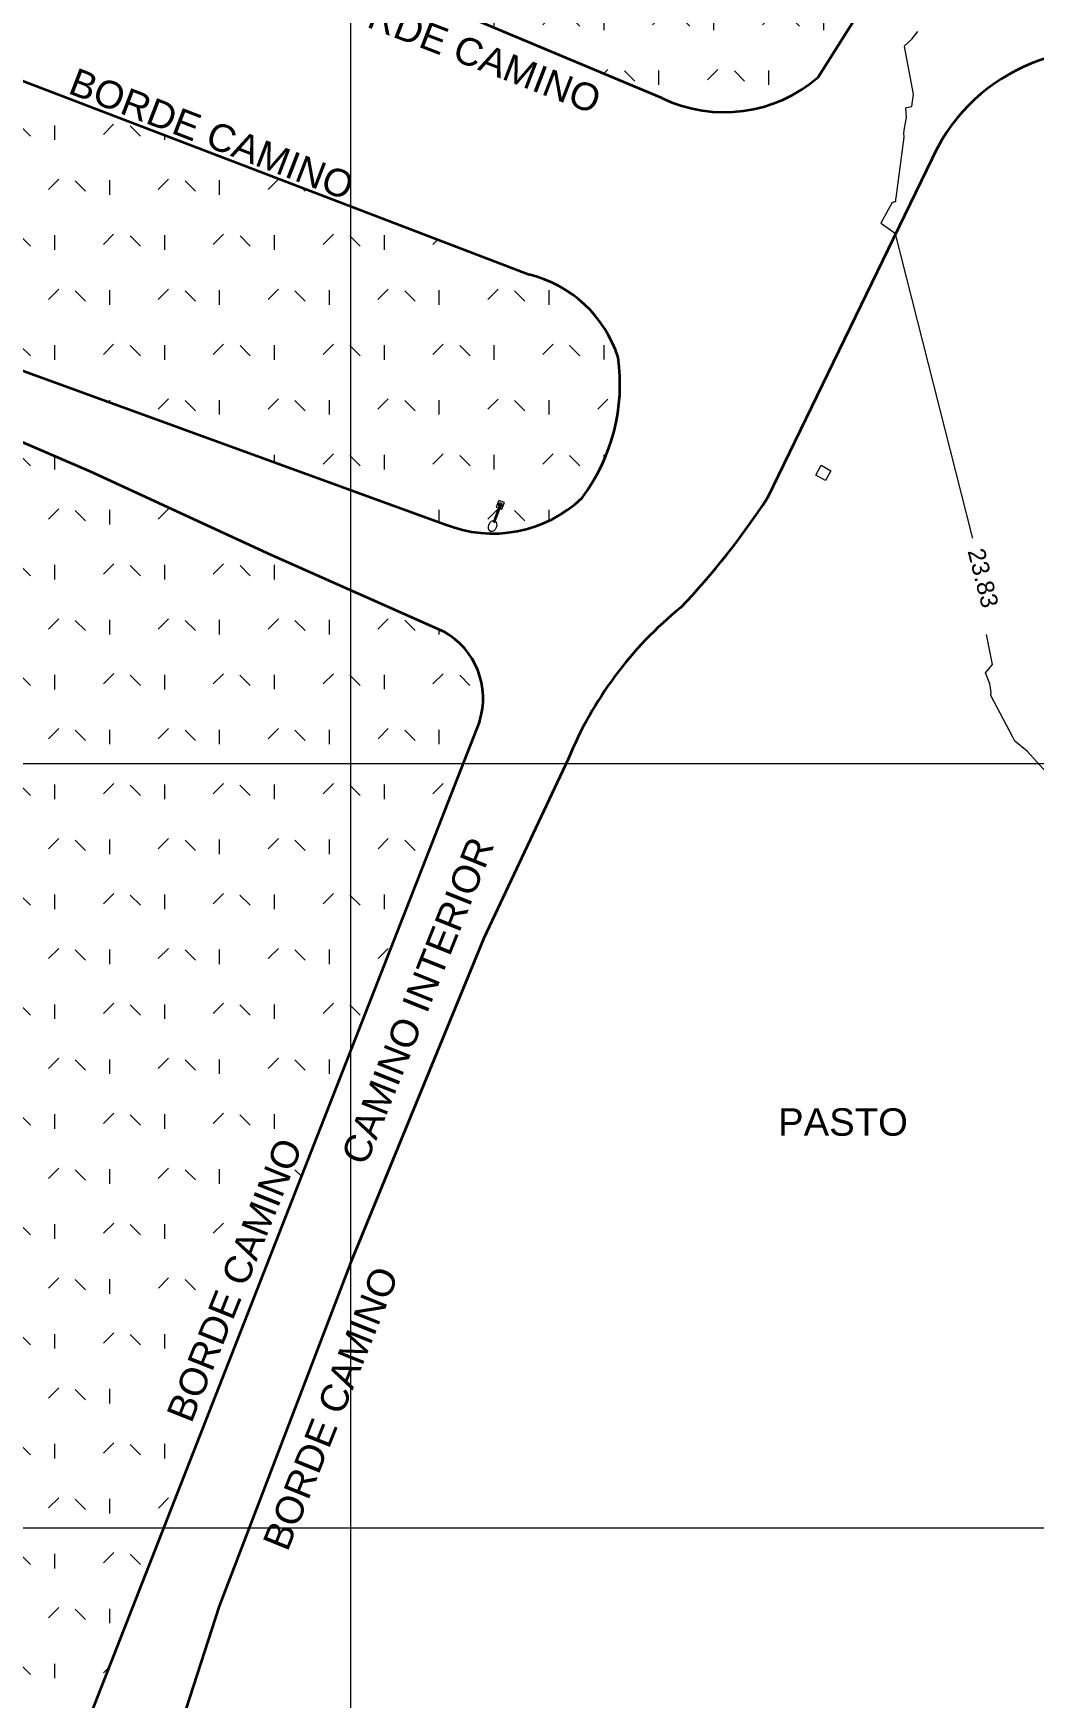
# Model space of a CAD drawing. Header units: metres. Extents: x -207 to 292, y -187 to 169.
# Drawn here: x 29 to 94.4, y -92.2 to 16.7 of the extents above; entities that cross this region are included whole.
import ezdxf

# ---------------------------------------------------------------- set-up
doc = ezdxf.new("R2010")
doc.units = ezdxf.units.M
for name, color, linetype, lineweight in [('ACHURADO', 7, 'Continuous', 9), ('BORDE CAMINO', 7, 'Continuous', 35), ('C-TOPO', 7, 'Continuous', 9), ('C-TOPO-LABL', 7, 'Continuous', 9), ('C-TOPO-MAJR', 7, 'Continuous', 35), ('camara inspeccion', 7, 'Continuous', 9), ('E-LITE-EQPM', 7, 'Continuous', 9), ('grilla', 7, 'Continuous', 9), ('luminarias', 7, 'Continuous', 9)]:
    doc.layers.add(name, color=color, linetype=linetype, lineweight=lineweight)
doc.layers.add('PR10-ARQ-PL-001-Emplazamiento-C-1_dwg', color=7, linetype='Continuous', lineweight=9, true_color=0x767676)
doc.layers.add('TEXTO', color=5, linetype='Continuous', lineweight=9, true_color=0x0000ff)
doc.styles.add('Arial', font='arial.ttf', dxfattribs={"height": 1.792988})
doc.styles.add('Arial_2', font='arial.ttf', dxfattribs={"height": 1.125})
pattern_1 = [(90, (-655750.258, -5498481.082), (-3.592, 3.592), [0.9525, -6.232]), (45, (-655750.258, -5498481.082), (-3.5921024484, 3.5921024484), [0.9525, -4.127]), (135, (-655750.258, -5498481.082), (-3.5921024484, -3.5921024484), [0.9525, -4.127])]

# ---------------------------------------------------------------- blocks, each defined once
blk = doc.blocks.new('PR10-ARQ-PL-001-Emplazamiento-C-1_dwg-674643-PLANTA EMPLAZAMIENTO ACTUALIZADO')
at = {"layer": 'ACHURADO'}
h = blk.add_hatch(dxfattribs=at)
h.set_pattern_fill('FP_1', color=256, style=0, pattern_type=2)
h.set_pattern_definition(pattern_1)
h.paths.add_polyline_path([(59.04, -16.04), (59.36, -16.03), (59.69, -16.02), (60.01, -15.99), (60.65, -15.89), (60.96, -15.82), (61.28, -15.74), (61.59, -15.65), (61.89, -15.55), (62.19, -15.44), (62.49, -15.31), (62.79, -15.18), (63.07, -15.03), (63.35, -14.87), (63.63, -14.7), (63.93, -14.5), (64.16, -14.33), (64.41, -14.13), (64.66, -13.92), (64.9, -13.7), (65.12, -13.39), (65.34, -13.07), (65.75, -12.4), (65.93, -12.06), (66.11, -11.72), (66.28, -11.37), (66.43, -11.01), (66.57, -10.65), (66.7, -10.28), (66.82, -9.91), (66.93, -9.54), (67.11, -8.78), (67.19, -8.4), (67.25, -8.02), (67.3, -7.63), (67.33, -7.25), (67.36, -6.86), (67.37, -6.47), (67.37, -6.08), (67.36, -5.69), (67.33, -5.3), (67.3, -4.92), (67.25, -4.53), (67.15, -4.23), (67.03, -3.93), (66.91, -3.64), (66.77, -3.35), (66.62, -3.07), (66.46, -2.79), (66.29, -2.52), (66.11, -2.26), (65.92, -2), (65.72, -1.75), (65.5, -1.51), (65.28, -1.28), (65.06, -1.06), (64.82, -0.85), (64.57, -0.64), (64.32, -0.45), (64.06, -0.27), (63.79, -0.09), (63.51, 0.07), (63.23, 0.22), (62.94, 0.36), (62.65, 0.49), (62.35, 0.6), (62.05, 0.71), (61.75, 0.8), (61.44, 0.88), (5.17, 22.38), (4.87, 21.69), (5.02, 21.63), (4.84, 21.2), (4.48, 21.35), (4.66, 21.79), (5.06, 22.42), (-8.14, 27.46), (-11.43, 19.29), (-11.31, 19.26), (-10.06, 22.41), (17.62, 11.44), (13.77, 2.14), (23.16, -1.58), (22.6, -2.98), (22.41, -2.9), (22.9, -1.69), (13.51, 2.03), (17.36, 11.33), (-9.94, 22.15), (-11.2, 18.99), (-12.66, 19.57), (-15.42, 12.65), (12.68, 1.43), (12.75, 1.61), (12.59, 1.67), (12.76, 2.11), (13.13, 1.97), (12.96, 1.53), (12.86, 1.36), (13.05, 1.28), (13.06, 1.29), (18.05, -1.17), (18.54, -1.45), (19.04, -1.72), (19.54, -1.97), (20.05, -2.22), (20.56, -2.46), (21.07, -2.69), (21.59, -2.91), (22.12, -3.13), (22.64, -3.33), (56.5, -15.64), (56.81, -15.73), (57.12, -15.81), (57.44, -15.88), (57.75, -15.94), (58.07, -15.98), (58.4, -16.01), (58.72, -16.03)])
h.paths.add_polyline_path([(59.44, -14.37), (59.32, -14.79), (59.51, -14.4), (59.65, -14.45), (59.81, -14.01), (59.44, -13.87), (59.28, -14.31)])
h.paths.add_polyline_path([(59.17, -15.31), (59.1, -15.28), (59.47, -14.27), (59.45, -14.24), (59.43, -14.18), (59.43, -14.15), (59.45, -14.09), (59.5, -14.05), (59.53, -14.04), (59.6, -14.05), (59.62, -14.06), (59.67, -14.11), (59.68, -14.18), (59.66, -14.24), (59.61, -14.28), (59.55, -14.29), (59.47, -14.5)])
h.paths.add_polyline_path([(4.38, 63.84), (3.54, 60.67), (-14.17, 65.4), (-13.34, 68.49), (-11.31, 67.95)])
h.paths.add_polyline_path([(74.08, 11.52), (74.42, 11.52), (74.76, 11.53), (75.1, 11.56), (75.44, 11.6), (75.77, 11.65), (76.11, 11.71), (76.44, 11.79), (76.77, 11.87), (77.09, 11.97), (77.41, 12.08), (77.73, 12.21), (78.05, 12.34), (78.35, 12.49), (78.66, 12.64), (78.95, 12.81), (79.24, 12.99), (79.8, 13.37), (80.07, 13.58), (80.33, 13.8), (87.87, 25.73), (88.01, 26.12), (88.14, 26.52), (88.25, 26.92), (88.36, 27.32), (88.45, 27.73), (88.53, 28.13), (88.6, 28.55), (88.65, 28.96), (88.69, 29.37), (88.73, 29.79), (88.75, 30.2), (88.75, 30.62), (88.75, 31.03), (88.73, 31.45), (88.7, 31.86), (88.66, 32.28), (88.6, 32.69), (88.54, 33.1), (88.46, 33.51), (88.37, 33.92), (88.26, 34.32), (88.15, 34.72), (88.02, 35.12), (87.89, 35.51), (87.74, 35.9), (87.58, 36.28), (87.41, 36.66), (87.22, 37.03), (87.03, 37.4), (86.82, 37.76), (86.3, 38.56), (86.02, 38.95), (85.73, 39.34), (85.43, 39.71), (85.12, 40.08), (84.8, 40.44), (84.47, 40.79), (84.13, 41.13), (83.79, 41.46), (83.43, 41.78), (83.07, 42.09), (82.7, 42.4), (82.32, 42.69), (81.93, 42.98), (81.54, 43.25), (81.14, 43.51), (80.73, 43.76), (80.31, 44.01), (79.47, 44.45), (79.03, 44.66), (78.6, 44.86), (77.22, 45.43), (76.28, 45.81), (75.34, 46.18), (74.05, 46.66), (72.64, 47.15), (71.52, 47.53), (70.56, 47.84), (69.32, 48.21), (67.65, 48.69), (66.59, 48.98), (65.64, 49.22), (64.71, 49.44), (63.72, 49.67), (62.73, 49.88), (61.74, 50.09), (60.75, 50.28), (59.75, 50.45), (58.64, 50.64), (57.75, 50.77), (56.75, 50.92), (47.14, 52.62), (4.38, 63.84), (4.45, 64.11), (-13.25, 68.83), (-13.34, 68.49), (-37.17, 74.74), (-37.73, 74.87), (-38.29, 74.98), (-38.85, 75.09), (-39.42, 75.18), (-39.98, 75.26), (-40.55, 75.32), (-41.12, 75.38), (-41.69, 75.42), (-42.26, 75.45), (-42.83, 75.47), (-43.4, 75.48), (-43.97, 75.47), (-44.55, 75.45), (-45.12, 75.42), (-45.69, 75.38), (-46.29, 75.32), (-46.82, 75.25), (-47.39, 75.17), (-47.95, 75.08), (-48.51, 74.98), (-49.07, 74.86), (-49.63, 74.74), (-50.19, 74.6), (-50.74, 74.44), (-51.28, 74.28), (-51.83, 74.11), (-52.37, 73.92), (-53.28, 73.57), (-53.44, 73.51), (-53.96, 73.29), (-54.49, 73.06), (-55, 72.81), (-55.52, 72.56), (-56.74, 71.91), (-57.1, 71.7), (-57.44, 71.47), (-57.78, 71.24), (-58.11, 71), (-58.43, 70.75), (-58.75, 70.48), (-59.05, 70.21), (-59.35, 69.93), (-59.64, 69.64), (-59.92, 69.34), (-60.45, 68.71), (-60.7, 68.39), (-60.95, 68.06), (-61.18, 67.72), (-61.4, 67.37), (-61.6, 67.02), (-61.8, 66.66), (-61.87, 66.42), (-61.93, 66.18), (-61.97, 65.93), (-62, 65.69), (-62.02, 65.44), (-62.03, 65.19), (-62.02, 64.94), (-62, 64.7), (-61.98, 64.45), (-61.93, 64.2), (-61.88, 63.96), (-61.81, 63.72), (-61.74, 63.49), (-61.65, 63.25), (-61.55, 63.03), (-61.43, 62.8), (-61.31, 62.59), (-61.18, 62.38), (-61.04, 62.18), (-60.88, 61.98), (-60.72, 61.79), (-60.55, 61.61), (-60.37, 61.44), (-50.26, 51.92), (-50, 51.7), (-49.73, 51.5), (-49.46, 51.3), (-49.18, 51.11), (-48.89, 50.93), (-48.6, 50.76), (-48.3, 50.6), (-48, 50.45), (-47.69, 50.31), (-47.37, 50.18), (-47.06, 50.06), (-46.73, 49.95), (-46.41, 49.85), (-36.45, 46.75), (-35.98, 46.59), (-35.73, 46.53), (-35.49, 46.48), (-35.24, 46.44), (-34.99, 46.41), (-34.74, 46.39), (-34.49, 46.39), (-34.24, 46.4), (-33.99, 46.41), (-33.74, 46.44), (-33.5, 46.49), (-33.25, 46.54), (-32.77, 46.68), (-32.53, 46.77), (-32.3, 46.87), (-32.08, 46.98), (-31.86, 47.09), (-31.64, 47.22), (-31.45, 47.4), (-31.25, 47.57), (-31.04, 47.73), (-30.82, 47.88), (-30.6, 48.02), (-30.37, 48.14), (-30.14, 48.26), (-29.9, 48.37), (-29.65, 48.46), (-29.4, 48.54), (-29.15, 48.61), (-28.9, 48.67), (-28.64, 48.72), (-28.38, 48.75), (-28.12, 48.77), (-27.85, 48.78), (-27.59, 48.78), (-27.33, 48.76), (-27.07, 48.73), (-24.05, 48.12), (-23.56, 49.67), (-25.59, 50.29), (-22.17, 61.01), (-15.02, 58.81), (-18.45, 48.08), (-20.31, 48.66), (-20.5, 48.06), (-5.73, 43.44), (-2.27, 54.31), (4.22, 52.28), (0.77, 41.47), (44.66, 23.11), (70.13, 12.43), (70.44, 12.29), (70.76, 12.16), (71.08, 12.04), (71.4, 11.94), (71.73, 11.84), (72.06, 11.76), (72.39, 11.69), (72.72, 11.63), (73.06, 11.58), (73.4, 11.55), (73.74, 11.53)])
h.paths.add_polyline_path([(21.23, 33.75), (18.99, 34.75), (19.01, 34.78), (18.94, 34.81), (21.38, 40.36), (23.6, 39.34), (23.56, 39.26), (23.68, 39.2), (21.24, 33.76)])
h.paths.add_polyline_path([(18.45, 34.97), (16.23, 35.99), (18.67, 41.54), (20.89, 40.52), (20.81, 40.35), (20.85, 40.33), (18.48, 35.05)])
h.paths.add_polyline_path([(15.02, 36.37), (12.78, 37.38), (13.08, 38.06), (15.24, 42.97), (17.51, 41.93), (15.03, 36.4)])
h.paths.add_polyline_path([(2.77, 57.28), (1.59, 57.28), (1.59, 57.4), (1.61, 57.51), (1.64, 57.63), (1.68, 57.73), (1.73, 57.84), (1.79, 57.94), (1.85, 58.03), (1.93, 58.12), (2.02, 58.19), (2.11, 58.26), (2.21, 58.32), (2.31, 58.37), (2.42, 58.41), (2.54, 58.44), (2.65, 58.46), (2.77, 58.46), (2.77, 57.4)])
h.paths.add_polyline_path([(2.77, 56.1), (2.77, 57.28), (3.94, 57.28), (3.94, 57.17), (3.92, 57.05), (3.89, 56.94), (3.85, 56.82), (3.81, 56.73), (3.75, 56.63), (3.68, 56.54), (3.6, 56.45), (3.51, 56.37), (3.42, 56.3), (3.32, 56.24), (3.22, 56.19), (3.11, 56.16), (3, 56.13), (2.88, 56.11)])
h = blk.add_hatch(dxfattribs=at)
h.set_pattern_fill('FP_1', color=256, style=0, pattern_type=2)
h.set_pattern_definition(pattern_1)
h.paths.add_polyline_path([(19.28, -116.44), (17.33, -117.55), (16.02, -117.68), (15.84, -118.59), (15.64, -118.55), (15.81, -117.7), (15.33, -117.77), (15.92, -117.19), (16.47, -114.49), (16.28, -114.2), (16.51, -114.29), (17.37, -110.1), (-5.1, -101.29), (-5.03, -101.11), (17.6, -109.98), (16.81, -113.85), (18.01, -114.58)])
h.paths.add_polyline_path([(14.88, -121.03), (15.23, -121.03), (15.59, -121.01), (15.94, -120.98), (16.29, -120.93), (16.67, -120.87), (16.98, -120.81), (17.32, -120.74), (17.66, -120.65), (18, -120.55), (18.33, -120.43), (18.66, -120.31), (18.98, -120.17), (18.71, -118.61), (19.28, -116.44), (21.51, -116.2), (22.66, -116.54), (23.38, -116.47), (23.56, -116.2), (23.72, -115.92), (23.88, -115.64), (24.02, -115.36), (24.16, -115.07), (24.29, -114.77), (24.41, -114.48), (58.19, -28.34), (58.25, -28.11), (58.31, -27.87), (58.36, -27.63), (58.39, -27.39), (58.41, -27.14), (58.42, -26.9), (58.42, -26.65), (58.41, -26.41), (58.38, -26.16), (58.34, -25.92), (58.29, -25.68), (58.23, -25.44), (58.16, -25.21), (58.07, -24.98), (57.98, -24.75), (57.87, -24.53), (57.75, -24.32), (57.63, -24.11), (57.49, -23.91), (57.34, -23.71), (57.18, -23.52), (57.02, -23.34), (56.84, -23.17), (56.66, -23.01), (56.47, -22.85), (56.27, -22.71), (56.06, -22.57), (55.85, -22.45), (44.56, -17.43), (32.7, -11.97), (21.6, -7.18), (20.9, -7), (20.19, -6.83), (19.48, -6.67), (18.77, -6.53), (18.06, -6.4), (17.34, -6.28), (16.62, -6.17), (15.9, -6.07), (15.18, -5.99), (14.89, -5.97), (14.61, -5.97), (14.32, -5.98), (14.03, -6), (13.74, -6.04), (13.46, -6.08), (13.17, -6.14), (12.89, -6.2), (12.61, -6.28), (12.34, -6.37), (12.07, -6.47), (11.8, -6.58), (11.54, -6.7), (11.28, -6.84), (11.03, -6.98), (10.79, -7.13), (10.55, -7.29), (10.32, -7.46), (10.09, -7.65), (9.87, -7.84), (9.66, -8.03), (9.38, -8.28), (9.11, -8.54), (8.6, -9.08), (8.35, -9.37), (8.11, -9.66), (7.89, -9.95), (7.67, -10.26), (7.46, -10.57), (7.26, -10.89), (7.08, -11.21), (6.9, -11.54), (6.73, -11.87), (6.57, -12.21), (6.43, -12.56), (6.29, -12.91), (6.17, -13.26), (-6.85, -46.55), (-6.34, -46.74), (-6.29, -46.58), (-5.75, -46.78), (7.9, -11.92), (8.94, -10.09), (10.46, -8.29), (12.94, -7.06), (15.44, -6.87), (20.08, -8.71), (20.55, -7.57), (20.73, -7.64), (20.19, -8.97), (15.41, -7.07), (12.99, -7.26), (10.58, -8.45), (9.11, -10.21), (8.08, -12.01), (-23.28, -92.08), (-23.47, -92), (-5.9, -47.15), (-6.42, -46.95), (-6.9, -46.68), (-10.25, -55.25), (-17.96, -76.21), (-22.18, -86.92), (-22.27, -87.12), (-22.38, -87.31), (-22.5, -87.49), (-22.63, -87.67), (-22.77, -87.85), (-22.91, -88.02), (-23.07, -88.17), (-23.23, -88.33), (-23.4, -88.47), (-23.57, -88.6), (-23.75, -88.73), (-23.94, -88.84), (-24.14, -88.95), (-24.34, -89.05), (-24.5, -89.15), (-24.65, -89.27), (-24.79, -89.4), (-24.93, -89.54), (-25.05, -89.69), (-25.17, -89.84), (-25.38, -90.17), (-25.46, -90.34), (-25.54, -90.52), (-25.6, -90.7), (-25.65, -90.89), (-25.7, -91.07), (-25.72, -91.27), (-25.77, -93.3), (-25.73, -93.44), (-25.68, -93.58), (-25.62, -93.72), (-25.54, -93.85), (-25.46, -93.97), (-25.26, -94.2), (-25.14, -94.29), (-25.02, -94.38), (-24.95, -94.19), (-25.11, -94.13), (-24.94, -93.69), (-24.57, -93.83), (-24.74, -94.27), (-24.86, -94.48), (-24.64, -94.58), (-24.41, -94.65), (-16.24, -96.86), (-9.33, -99.78), (-9.12, -99.89), (-8.92, -100.01), (-8.72, -100.15), (-8.53, -100.29), (-8.35, -100.44), (-8.17, -100.61), (-8, -100.78), (-7.85, -100.96), (-7.7, -101.15), (-7.56, -101.34), (-7.44, -101.55), (-7.32, -101.76), (-7.22, -101.97), (-7.13, -102.19), (-7.04, -102.42), (-6.98, -102.64), (-6.92, -102.88), (-6.87, -103.11), (-6.82, -103.59), (-6.81, -103.83), (-6.82, -104.06), (-6.84, -104.3), (-6.87, -104.54), (-6.91, -104.78), (-6.96, -105.01), (-7.03, -105.24), (-7.11, -105.46), (-7.2, -105.68), (-7.3, -105.9), (-9.06, -109.3), (-9.15, -109.51), (-9.22, -109.73), (-9.28, -109.95), (-9.33, -110.17), (-9.37, -110.4), (-9.4, -110.63), (-9.41, -110.86), (-9.41, -111.09), (-9.4, -111.32), (-9.37, -111.55), (-9.34, -111.78), (-9.29, -112), (-9.22, -112.22), (-9.15, -112.44), (-9.06, -112.65), (-8.97, -112.86), (-8.86, -113.06), (-8.74, -113.26), (-8.61, -113.45), (-8.47, -113.63), (-8, -113.94), (-7.52, -114.23), (-7.04, -114.52), (-6.55, -114.79), (-6.05, -115.06), (-5.55, -115.31), (-5.05, -115.55), (-4.02, -116.01), (-3.5, -116.22), (-2.97, -116.41), (-2.44, -116.6), (-1.91, -116.77), (-1.38, -116.94), (-0.84, -117.09), (-0.29, -117.23), (0.25, -117.36), (0.8, -117.48), (1.6, -117.63), (3.18, -117.96), (3.97, -118.15), (4.76, -118.35), (5.54, -118.56), (6.31, -118.79), (7.09, -119.03), (7.86, -119.27), (8.63, -119.53), (9.22, -119.75), (10.42, -120.14), (11.7, -120.5), (12.25, -120.65), (12.86, -120.8), (13.48, -120.93), (13.83, -120.98), (14.18, -121.01), (14.53, -121.02)])
h.paths.add_polyline_path([(22.15, -114.71), (22.16, -114.69), (22.18, -114.7)])
h.paths.add_polyline_path([(16.28, -114.2), (16.12, -114.14), (16.2, -114.08)])
h.paths.add_polyline_path([(39.66, -75.1), (36.37, -73.78), (43.2, -56.77), (46.49, -58.09)])
at = {"layer": 'BORDE CAMINO'}
for p, q in [((61.44, 0.88), (-16.69, 30.73)), ((87.87, 25.73), (80.33, 13.8)), ((88.13, 9.19), (77.02, -13.7)), ((22.64, -3.33), (55.89, -15.42)), ((58.19, -28.34), (24.34, -114.65))]:
    blk.add_line(p, q, dxfattribs=at)
at = {"layer": 'BORDE CAMINO', "flags": 128}
for points in [[(70.13, 12.43), (36.6, 26.48), (0.77, 41.47)], [(21.6, -7.18), (32.7, -11.97), (44.56, -17.43), (55.85, -22.45)], [(63.99, -30.8), (58.46, -42.49), (49.76, -63.69), (41.15, -86.18), (34.67, -106.24), (30.17, -120.18)]]:
    blk.add_lwpolyline(points, dxfattribs=at)
at = {"layer": 'BORDE CAMINO'}
for centre, radius, start, end in [((98.9, 3.36), 12.25, 67.6736, 151.5829), ((74.19, 20.93), 9.42, 244.4808, 310.7389), ((59.55, -6.96), 8.07, 17.5426, 76.4848), ((54.97, -6.27), 12.4, 323.165, 8.0739), ((59.07, -7.6), 8.44, 247.8823, 313.6759), ((34.02, 14.42), 51.38, 316.6062, 326.8146), ((86.89, -40.1), 24.72, 128.9544, 157.8924), ((53.43, -26.82), 4.99, 342.1929, 61.0041)]:
    blk.add_arc(centre, radius, start, end, dxfattribs=at)
at = {"layer": 'C-TOPO', "flags": 128}
for points in [[(57.4, 17.77), (64.33, 14.86), (64.47, 14.8), (64.54, 14.78), (68.67, 13.04), (70, 12.49), (70.13, 12.43), (70.97, 12.08), (71.84, 11.81), (72.72, 11.63), (73, 11.6), (73.06, 11.59), (73.63, 11.53), (74.53, 11.52), (74.83, 11.55), (75.44, 11.6), (76.33, 11.76), (76.45, 11.8), (76.55, 11.82), (77.2, 12.01), (78.05, 12.34), (78.14, 12.39), (78.85, 12.75), (79.62, 13.24), (80.33, 13.8), (81.16, 15.1), (81.61, 15.82), (81.64, 15.86), (82.36, 17.01)], [(57.4, 17.77), (64.33, 14.86), (64.47, 14.8), (64.54, 14.78), (68.67, 13.04), (70, 12.49), (70.13, 12.43), (70.97, 12.08), (71.84, 11.81), (72.72, 11.63), (73, 11.6), (73.06, 11.59), (73.63, 11.53), (74.53, 11.52), (74.83, 11.55), (75.44, 11.6), (76.33, 11.76), (76.45, 11.8), (76.55, 11.82), (77.2, 12.01), (78.05, 12.34), (78.14, 12.39), (78.85, 12.75), (79.62, 13.24), (80.33, 13.8), (81.16, 15.1), (81.61, 15.82), (81.64, 15.86), (82.36, 17.01)], [(28.11, 13.62), (30.68, 12.63), (31.67, 12.26), (34.07, 11.34), (50.49, 5.07), (52.14, 4.43), (55.82, 3.03), (57.6, 2.35), (58.43, 2.03), (60.71, 1.16), (61.44, 0.88), (62.23, 0.65), (63, 0.33), (63.73, -0.06), (64.42, -0.53), (65.06, -1.06), (65.63, -1.66), (66.15, -2.31), (66.59, -3.01), (66.96, -3.75), (67.25, -4.53), (67.35, -5.61), (67.36, -6.68), (67.28, -7.76), (67.1, -8.83), (66.84, -9.87), (66.48, -10.89), (66.03, -11.87), (65.5, -12.81), (64.9, -13.7), (64.23, -14.28), (63.5, -14.78), (62.73, -15.2), (61.92, -15.54), (61.08, -15.8), (60.21, -15.96), (59.95, -15.98), (59.35, -16.03), (59.34, -16.03), (58.87, -16.02), (58.45, -16.02), (57.58, -15.91), (56.72, -15.71), (55.89, -15.42), (55.07, -15.12), (52.29, -14.11), (51.47, -13.81), (51.26, -13.73), (51.14, -13.69), (51.12, -13.68), (50.96, -13.62), (50.56, -13.48), (49.97, -13.26), (48.04, -12.56), (45.81, -11.75), (45.5, -11.64), (43.61, -10.95), (41.62, -10.23), (41.15, -10.06), (38.78, -9.2), (37.83, -8.85), (37.05, -8.56), (37.02, -8.55), (37, -8.55), (36.09, -8.22), (34.53, -7.65), (34.28, -7.56), (31.4, -6.51), (28.15, -5.33)], [(38.37, -94.8), (39.42, -91.54), (39.51, -91.26), (40.52, -88.13), (40.69, -87.61), (40.75, -87.43), (41.15, -86.18), (41.91, -84.21), (42.08, -83.76), (43.17, -80.91), (45.95, -73.65), (46.75, -71.55), (46.85, -71.28), (47.23, -70.31), (48.47, -67.06), (48.98, -65.72), (49.24, -65.05), (49.55, -64.22), (49.69, -63.87), (49.76, -63.69), (49.99, -63.13), (51.76, -58.81), (51.82, -58.67), (53.05, -55.66), (53.26, -55.17), (53.37, -54.88), (53.69, -54.11), (54.6, -51.9), (54.85, -51.29), (55.12, -50.62), (55.6, -49.45), (56.09, -48.26), (56.17, -48.07), (56.74, -46.68), (57.33, -45.22), (57.4, -45.05), (58.11, -43.32), (58.46, -42.49), (59.86, -39.53), (60.59, -37.99), (61.39, -36.3), (61.87, -35.29), (63.17, -32.54), (63.35, -32.14), (63.84, -31.12), (63.99, -30.8), (64.27, -30.17), (64.52, -29.61), (64.62, -29.37), (65.34, -27.99), (65.38, -27.93), (65.42, -27.87), (66.05, -26.83), (66.15, -26.65), (66.47, -26.19), (66.98, -25.46), (67.04, -25.37), (68.01, -24.15), (69.05, -22.99), (69.95, -22.11), (70.17, -21.9), (71.35, -20.88), (71.66, -20.54), (71.68, -20.52), (72.12, -20.04), (72.58, -19.53), (73.77, -18.13), (74.7, -16.95), (74.9, -16.69), (75.03, -16.52), (75.75, -15.53), (75.99, -15.22), (76.03, -15.15), (76.32, -14.72), (77.02, -13.7), (77.38, -12.96), (77.79, -12.12), (86.12, 5.05), (87.95, 8.82), (88.13, 9.19), (88.62, 10.02), (88.67, 10.1), (89.29, 10.95), (89.98, 11.75), (90.73, 12.49), (90.87, 12.6), (91.55, 13.16), (92.42, 13.75), (93.33, 14.27), (94.29, 14.71), (95.29, 15.07)], [(28.15, -5.33), (31.4, -6.51), (34.28, -7.56), (34.53, -7.65), (36.09, -8.22), (37, -8.55), (37.02, -8.55), (37.05, -8.56), (37.83, -8.85), (38.78, -9.2), (41.15, -10.06), (41.62, -10.23), (43.61, -10.95), (45.5, -11.64), (45.81, -11.75), (48.04, -12.56), (49.97, -13.26), (50.56, -13.48), (50.96, -13.62), (51.12, -13.68), (51.14, -13.69), (51.26, -13.73), (51.47, -13.81), (52.29, -14.11), (55.07, -15.12), (55.89, -15.42), (56.72, -15.71), (57.58, -15.91), (58.45, -16.02), (58.87, -16.02), (59.34, -16.03), (59.35, -16.03), (59.95, -15.98), (60.21, -15.96), (61.08, -15.8), (61.92, -15.54), (62.73, -15.2), (63.5, -14.78), (64.23, -14.28), (64.9, -13.7), (65.5, -12.81), (66.03, -11.87), (66.48, -10.89), (66.84, -9.87), (67.1, -8.83), (67.28, -7.76), (67.36, -6.68), (67.35, -5.61), (67.25, -4.53), (66.96, -3.75), (66.59, -3.01), (66.15, -2.31), (65.63, -1.66), (65.06, -1.06), (64.42, -0.53), (63.73, -0.06), (63, 0.33), (62.23, 0.65), (61.44, 0.88), (60.71, 1.16), (58.43, 2.03), (57.6, 2.35), (55.82, 3.03), (52.14, 4.43), (50.49, 5.07), (34.07, 11.34), (31.67, 12.26), (30.68, 12.63), (28.11, 13.62)], [(95.29, 15.07), (94.29, 14.71), (93.33, 14.27), (92.42, 13.75), (91.55, 13.16), (90.87, 12.6), (90.73, 12.49), (89.98, 11.75), (89.29, 10.95), (88.67, 10.1), (88.62, 10.02), (88.13, 9.19), (87.95, 8.82), (86.12, 5.05), (77.79, -12.12), (77.38, -12.96), (77.02, -13.7), (76.32, -14.72), (76.03, -15.15), (75.99, -15.22), (75.75, -15.53), (75.03, -16.52), (74.9, -16.69), (74.7, -16.95), (73.77, -18.13), (72.58, -19.53), (72.12, -20.04), (71.68, -20.52), (71.66, -20.54), (71.35, -20.88), (70.17, -21.9), (69.95, -22.11), (69.05, -22.99), (68.01, -24.15), (67.04, -25.37), (66.98, -25.46), (66.47, -26.19), (66.15, -26.65), (66.05, -26.83), (65.42, -27.87), (65.38, -27.93), (65.34, -27.99), (64.62, -29.37), (64.52, -29.61), (64.27, -30.17), (63.99, -30.8), (63.84, -31.12), (63.35, -32.14), (63.17, -32.54), (61.87, -35.29), (61.39, -36.3), (60.59, -37.99), (59.86, -39.53), (58.46, -42.49), (58.11, -43.32), (57.4, -45.05), (57.33, -45.22), (56.74, -46.68), (56.17, -48.07), (56.09, -48.26), (55.6, -49.45), (55.12, -50.62), (54.85, -51.29), (54.6, -51.9), (53.69, -54.11), (53.37, -54.88), (53.26, -55.17), (53.05, -55.66), (51.82, -58.67), (51.76, -58.81), (49.99, -63.13), (49.76, -63.69), (49.69, -63.87), (49.55, -64.22), (49.24, -65.05), (48.98, -65.72), (48.47, -67.06), (47.23, -70.31), (46.85, -71.28), (46.75, -71.55), (45.95, -73.65), (43.17, -80.91), (42.08, -83.76), (41.91, -84.21), (41.15, -86.18), (40.75, -87.43), (40.69, -87.61), (40.52, -88.13), (39.51, -91.26), (39.42, -91.54), (38.37, -94.8)], [(32.16, -94.72), (36.23, -84.32), (36.51, -83.61), (36.59, -83.4), (36.67, -83.2), (36.83, -82.78), (36.99, -82.39), (37.25, -81.73), (38.17, -79.37), (39.5, -75.99), (40.03, -74.64), (40.11, -74.42), (40.24, -74.1), (40.3, -73.95), (40.45, -73.56), (43.29, -66.32), (44.58, -63.03), (44.67, -62.8), (44.79, -62.51), (45.17, -61.54), (45.26, -61.29), (45.84, -59.83), (46.03, -59.35), (46.44, -58.3), (48.85, -52.16), (48.87, -52.09), (48.98, -51.82), (49.01, -51.74), (49.35, -50.88), (49.37, -50.81), (50.19, -48.72), (50.43, -48.11), (50.69, -47.44), (57.16, -30.95), (57.43, -30.28), (57.71, -29.56), (58.19, -28.34), (58.35, -27.68), (58.42, -26.99), (58.42, -26.88), (58.4, -26.31), (58.28, -25.63), (58.25, -25.52), (58.07, -24.98), (57.78, -24.36), (57.4, -23.79), (56.95, -23.27), (56.43, -22.82), (55.85, -22.45), (54.16, -21.7), (51.35, -20.45), (50.95, -20.27), (49.97, -19.83), (49.94, -19.82), (49.9, -19.8), (47.98, -18.95), (46.62, -18.34), (46.25, -18.18), (44.91, -17.58), (46.25, -18.18), (46.62, -18.34), (47.98, -18.95), (49.9, -19.8), (49.94, -19.82), (49.97, -19.83), (50.95, -20.27), (51.35, -20.45), (54.16, -21.7), (55.85, -22.45), (56.43, -22.82), (56.95, -23.27), (57.4, -23.79), (57.78, -24.36), (58.07, -24.98), (58.25, -25.52), (58.28, -25.63), (58.4, -26.31), (58.42, -26.88), (58.42, -26.99), (58.35, -27.68), (58.19, -28.34), (57.71, -29.56), (57.43, -30.28), (57.16, -30.95), (50.69, -47.44), (50.43, -48.11), (50.19, -48.72), (49.37, -50.81), (49.35, -50.88), (49.01, -51.74), (48.98, -51.82), (48.87, -52.09), (48.85, -52.16), (46.44, -58.3), (46.03, -59.35), (45.84, -59.83), (45.26, -61.29), (45.17, -61.54), (44.79, -62.51), (44.67, -62.8), (44.58, -63.03), (43.29, -66.32), (40.45, -73.56), (40.3, -73.95), (40.24, -74.1), (40.11, -74.42), (40.03, -74.64), (39.5, -75.99), (38.17, -79.37), (37.25, -81.73), (36.99, -82.39), (36.83, -82.78), (36.67, -83.2), (36.59, -83.4), (36.51, -83.61), (36.23, -84.32), (32.16, -94.72)], [(28.39, -10.1), (29, -10.37), (31.54, -11.47), (32.09, -11.7), (32.39, -11.83), (32.7, -11.97), (32.73, -11.98), (33.19, -12.19), (35.41, -13.21), (38.68, -14.72), (44.39, -17.35), (44.56, -17.43), (44.91, -17.58), (44.56, -17.43), (44.39, -17.35), (38.68, -14.72), (35.41, -13.21), (33.19, -12.19), (32.73, -11.98), (32.7, -11.97), (32.39, -11.83), (32.09, -11.7), (31.54, -11.47), (29, -10.37), (28.39, -10.1)]]:
    blk.add_lwpolyline(points, dxfattribs=at)
at = {"layer": 'C-TOPO-MAJR', "color": 1, "lineweight": 9, "true_color": 0xff0000, "flags": 128}
blk.add_lwpolyline([(96.06, -32.56), (94, -30.27), (93.2, -29.61), (93.07, -29.36), (91.63, -26.62), (91.64, -26.44), (91.56, -25.87), (91.27, -25.14), (91.74, -24.61), (90.94, -20.7), (91.5, -20.48), (85.39, 3.56), (84.47, 4.22), (84.45, 4.28), (85.19, 5.62), (85.27, 5.63), (85.28, 5.64), (85.28, 5.64), (85.34, 5.66), (85.41, 5.68), (85.42, 5.69), (85.42, 5.79), (85.43, 5.92), (85.95, 9.88), (85.94, 10.14), (85.97, 10.47), (86.1, 11.17), (86.07, 11.75), (86.08, 11.82), (86.46, 11.89), (86.57, 12.68), (85.97, 15.8), (85.95, 15.82), (86.45, 16.29), (86.84, 16.78)], dxfattribs=at)
at = {"layer": 'camara inspeccion', "flags": 128}
blk.add_lwpolyline([(80.81, -12.57), (80.18, -12.22), (80.53, -11.58), (81.17, -11.94)], close=True, dxfattribs=at)
at = {"layer": 'E-LITE-EQPM', "flags": 128}
for points in [[(59.1, -15.28), (59.52, -14.15)], [(59.59, -14.18), (59.17, -15.31)]]:
    blk.add_lwpolyline(points, close=True, dxfattribs=at)
at = {"layer": 'E-LITE-EQPM'}
blk.add_ellipse((59.04, -15.55), major_axis=(0.133, 0.359), ratio=0.666667, dxfattribs=at)
at = {"layer": 'grilla'}
for p, q in [((49.74, 166.26), (49.74, -186.74)), ((-207.18, -31.08), (240.53, -31.08)), ((240.53, -81.08), (-203.99, -81.08))]:
    blk.add_line(p, q, dxfattribs=at)
at = {"layer": 'luminarias'}
blk.add_line((59.1, -15.28), (59.17, -15.31), dxfattribs=at)
at = {"layer": 'luminarias', "flags": 128}
blk.add_lwpolyline([(59.51, -14.4), (59.65, -14.45), (59.81, -14.01), (59.44, -13.87), (59.28, -14.31), (59.44, -14.37)], dxfattribs=at)
at = {"layer": 'luminarias'}
for centre, major_axis, start_param, end_param in [((59.55, -14.17), (0.051, 0.116), 3.510037, 9.180889), ((59.54, -14.18), (-0.0185, 0.0384), 4.375894, 6.583327)]:
    blk.add_ellipse(centre, major_axis=major_axis, ratio=1, start_param=start_param, end_param=end_param, dxfattribs=at)
at = {"layer": 'C-TOPO-LABL', "insert": (91.07, -16.48), "char_height": 1.125, "width": 5.2338, "attachment_point": 1, "rotation": 284.2564, "line_spacing_factor": 0.941778, "style": 'Arial_2'}
blk.add_mtext(' 23.83', dxfattribs=at)
at = {"layer": 'TEXTO', "char_height": 1.793, "attachment_point": 1, "line_spacing_factor": 0.941778, "style": 'Arial'}
for s, insert, width, rotation in [('BORDE CAMINO', (48, 20.09), 20.936, 338.919), ('BORDE CAMINO', (31.84, 14.45), 20.936, 338.919), ('CAMINO INTERIOR', (49.09, -56.78), 23.5214, 68.2144), ('BORDE CAMINO', (37.67, -73.61), 20.936, 68.1223), ('BORDE CAMINO', (43.96, -82), 20.936, 68.1223)]:
    blk.add_mtext(s, dxfattribs=dict(at, insert=insert, width=width, rotation=rotation))
at = {"layer": 'TEXTO', "insert": (77.71, -53.62), "char_height": 1.793, "width": 8.6239, "attachment_point": 1, "line_spacing_factor": 0.941778, "style": 'Arial'}
blk.add_mtext('PASTO', dxfattribs=at)

msp = doc.modelspace()

# ---------------------------------------------------------------- linework, layer by layer
at = {"layer": 'C-TOPO'}
for p, q in [((57.4, 17.77), (64.33, 14.86)), ((64.33, 14.86), (57.4, 17.77)), ((81.64, 15.86), (82.36, 17.01)), ((82.36, 17.01), (81.64, 15.86)), ((81.16, 15.1), (81.61, 15.82)), ((81.61, 15.82), (81.16, 15.1)), ((81.61, 15.82), (81.64, 15.86)), ((81.64, 15.86), (81.61, 15.82)), ((64.33, 14.86), (64.47, 14.8)), ((64.47, 14.8), (64.33, 14.86)), ((64.47, 14.8), (64.54, 14.78)), ((64.54, 14.78), (64.47, 14.8)), ((64.54, 14.78), (68.67, 13.04)), ((68.67, 13.04), (64.54, 14.78)), ((80.33, 13.8), (81.16, 15.1)), ((81.16, 15.1), (80.33, 13.8)), ((93.33, 14.27), (92.42, 13.75)), ((92.42, 13.75), (93.33, 14.27)), ((94.29, 14.71), (93.33, 14.27)), ((93.33, 14.27), (94.29, 14.71)), ((95.29, 15.07), (94.29, 14.71)), ((94.29, 14.71), (95.29, 15.07)), ((30.68, 12.63), (28.11, 13.62)), ((28.11, 13.62), (30.68, 12.63)), ((78.85, 12.75), (79.62, 13.24)), ((79.62, 13.24), (78.85, 12.75)), ((79.62, 13.24), (80.33, 13.8)), ((80.33, 13.8), (79.62, 13.24)), ((91.55, 13.16), (90.87, 12.6)), ((90.87, 12.6), (91.55, 13.16)), ((92.42, 13.75), (91.55, 13.16)), ((91.55, 13.16), (92.42, 13.75)), ((31.67, 12.26), (30.68, 12.63)), ((30.68, 12.63), (31.67, 12.26)), ((34.07, 11.34), (31.67, 12.26)), ((31.67, 12.26), (34.07, 11.34)), ((68.67, 13.04), (70, 12.49)), ((70, 12.49), (68.67, 13.04)), ((70, 12.49), (70.13, 12.43)), ((70.13, 12.43), (70, 12.49)), ((70.13, 12.43), (70.97, 12.08)), ((70.97, 12.08), (70.13, 12.43)), ((70.97, 12.08), (71.84, 11.81)), ((71.84, 11.81), (70.97, 12.08)), ((76.55, 11.82), (77.2, 12.01)), ((77.2, 12.01), (76.55, 11.82)), ((77.2, 12.01), (78.05, 12.34)), ((78.05, 12.34), (77.2, 12.01)), ((78.05, 12.34), (78.14, 12.39)), ((78.14, 12.39), (78.05, 12.34)), ((78.14, 12.39), (78.85, 12.75)), ((78.85, 12.75), (78.14, 12.39)), ((90.73, 12.49), (89.98, 11.75)), ((89.98, 11.75), (90.73, 12.49)), ((90.87, 12.6), (90.73, 12.49)), ((90.73, 12.49), (90.87, 12.6)), ((50.49, 5.07), (34.07, 11.34)), ((34.07, 11.34), (50.49, 5.07)), ((71.84, 11.81), (72.72, 11.63)), ((72.72, 11.63), (71.84, 11.81)), ((72.72, 11.63), (73, 11.6)), ((73, 11.6), (72.72, 11.63)), ((73, 11.6), (73.06, 11.59)), ((73.06, 11.59), (73, 11.6)), ((73.06, 11.59), (73.63, 11.53)), ((73.63, 11.53), (73.06, 11.59)), ((73.63, 11.53), (74.53, 11.52)), ((74.53, 11.52), (73.63, 11.53)), ((74.53, 11.52), (74.83, 11.55)), ((74.83, 11.55), (74.53, 11.52)), ((74.83, 11.55), (75.44, 11.6)), ((75.44, 11.6), (74.83, 11.55)), ((75.44, 11.6), (76.33, 11.76)), ((76.33, 11.76), (75.44, 11.6)), ((76.33, 11.76), (76.45, 11.8)), ((76.45, 11.8), (76.33, 11.76)), ((76.45, 11.8), (76.55, 11.82)), ((76.55, 11.82), (76.45, 11.8)), ((89.29, 10.95), (88.67, 10.1)), ((88.67, 10.1), (89.29, 10.95)), ((89.98, 11.75), (89.29, 10.95)), ((89.29, 10.95), (89.98, 11.75)), ((88.62, 10.02), (88.13, 9.19)), ((88.13, 9.19), (88.62, 10.02)), ((88.67, 10.1), (88.62, 10.02)), ((88.62, 10.02), (88.67, 10.1)), ((87.95, 8.82), (86.12, 5.05)), ((86.12, 5.05), (87.95, 8.82)), ((88.13, 9.19), (87.95, 8.82)), ((87.95, 8.82), (88.13, 9.19)), ((52.14, 4.43), (50.49, 5.07)), ((50.49, 5.07), (52.14, 4.43)), ((55.82, 3.03), (52.14, 4.43)), ((52.14, 4.43), (55.82, 3.03)), ((86.12, 5.05), (77.79, -12.12)), ((77.79, -12.12), (86.12, 5.05)), ((57.6, 2.35), (55.82, 3.03)), ((55.82, 3.03), (57.6, 2.35)), ((58.43, 2.03), (57.6, 2.35)), ((57.6, 2.35), (58.43, 2.03)), ((60.71, 1.16), (58.43, 2.03)), ((58.43, 2.03), (60.71, 1.16)), ((61.44, 0.88), (60.71, 1.16)), ((60.71, 1.16), (61.44, 0.88)), ((62.23, 0.65), (61.44, 0.88)), ((61.44, 0.88), (62.23, 0.65)), ((63, 0.33), (62.23, 0.65)), ((62.23, 0.65), (63, 0.33)), ((63.73, -0.06), (63, 0.33)), ((63, 0.33), (63.73, -0.06)), ((64.42, -0.53), (63.73, -0.06)), ((63.73, -0.06), (64.42, -0.53)), ((65.06, -1.06), (64.42, -0.53)), ((64.42, -0.53), (65.06, -1.06)), ((65.63, -1.66), (65.06, -1.06)), ((65.06, -1.06), (65.63, -1.66)), ((66.15, -2.31), (65.63, -1.66)), ((65.63, -1.66), (66.15, -2.31)), ((66.59, -3.01), (66.15, -2.31)), ((66.15, -2.31), (66.59, -3.01)), ((66.96, -3.75), (66.59, -3.01)), ((66.59, -3.01), (66.96, -3.75)), ((67.25, -4.53), (66.96, -3.75)), ((66.96, -3.75), (67.25, -4.53)), ((28.15, -5.33), (31.4, -6.51)), ((31.4, -6.51), (28.15, -5.33)), ((67.35, -5.61), (67.25, -4.53)), ((67.25, -4.53), (67.35, -5.61)), ((31.4, -6.51), (34.28, -7.56)), ((34.28, -7.56), (31.4, -6.51)), ((67.36, -6.68), (67.35, -5.61)), ((67.35, -5.61), (67.36, -6.68)), ((34.28, -7.56), (34.53, -7.65)), ((34.53, -7.65), (34.28, -7.56)), ((67.28, -7.76), (67.36, -6.68)), ((67.36, -6.68), (67.28, -7.76)), ((34.53, -7.65), (36.09, -8.22)), ((36.09, -8.22), (34.53, -7.65)), ((36.09, -8.22), (37, -8.55)), ((37, -8.55), (36.09, -8.22)), ((37, -8.55), (37.02, -8.55)), ((37.02, -8.55), (37, -8.55)), ((37.02, -8.55), (37.05, -8.56)), ((37.05, -8.56), (37.02, -8.55)), ((37.05, -8.56), (37.83, -8.85)), ((37.83, -8.85), (37.05, -8.56)), ((67.1, -8.83), (67.28, -7.76)), ((67.28, -7.76), (67.1, -8.83)), ((37.83, -8.85), (38.78, -9.2)), ((38.78, -9.2), (37.83, -8.85)), ((38.78, -9.2), (41.15, -10.06)), ((41.15, -10.06), (38.78, -9.2)), ((66.84, -9.87), (67.1, -8.83)), ((67.1, -8.83), (66.84, -9.87)), ((29, -10.37), (28.39, -10.1)), ((28.39, -10.1), (29, -10.37)), ((31.54, -11.47), (29, -10.37)), ((29, -10.37), (31.54, -11.47)), ((41.15, -10.06), (41.62, -10.23)), ((41.62, -10.23), (41.15, -10.06)), ((41.62, -10.23), (43.61, -10.95)), ((43.61, -10.95), (41.62, -10.23)), ((66.48, -10.89), (66.84, -9.87)), ((66.84, -9.87), (66.48, -10.89)), ((32.09, -11.7), (31.54, -11.47)), ((31.54, -11.47), (32.09, -11.7)), ((32.39, -11.83), (32.09, -11.7)), ((32.09, -11.7), (32.39, -11.83)), ((32.7, -11.97), (32.39, -11.83)), ((32.39, -11.83), (32.7, -11.97)), ((32.73, -11.98), (32.7, -11.97)), ((32.7, -11.97), (32.73, -11.98)), ((43.61, -10.95), (45.5, -11.64)), ((45.5, -11.64), (43.61, -10.95)), ((45.5, -11.64), (45.81, -11.75)), ((45.81, -11.75), (45.5, -11.64)), ((45.81, -11.75), (48.04, -12.56)), ((48.04, -12.56), (45.81, -11.75)), ((65.5, -12.81), (66.03, -11.87)), ((66.03, -11.87), (65.5, -12.81)), ((66.03, -11.87), (66.48, -10.89)), ((66.48, -10.89), (66.03, -11.87)), ((33.19, -12.19), (32.73, -11.98)), ((32.73, -11.98), (33.19, -12.19)), ((35.41, -13.21), (33.19, -12.19)), ((33.19, -12.19), (35.41, -13.21)), ((48.04, -12.56), (49.97, -13.26)), ((49.97, -13.26), (48.04, -12.56)), ((64.9, -13.7), (65.5, -12.81)), ((65.5, -12.81), (64.9, -13.7)), ((77.38, -12.96), (77.02, -13.7)), ((77.02, -13.7), (77.38, -12.96)), ((77.79, -12.12), (77.38, -12.96)), ((77.38, -12.96), (77.79, -12.12)), ((38.68, -14.72), (35.41, -13.21)), ((35.41, -13.21), (38.68, -14.72)), ((49.97, -13.26), (50.56, -13.48)), ((50.56, -13.48), (49.97, -13.26)), ((50.56, -13.48), (50.96, -13.62)), ((50.96, -13.62), (50.56, -13.48)), ((50.96, -13.62), (51.12, -13.68)), ((51.12, -13.68), (50.96, -13.62)), ((51.12, -13.68), (51.14, -13.69)), ((51.14, -13.69), (51.12, -13.68)), ((51.14, -13.69), (51.26, -13.73)), ((51.26, -13.73), (51.14, -13.69)), ((51.26, -13.73), (51.47, -13.81)), ((51.47, -13.81), (51.26, -13.73)), ((51.47, -13.81), (52.29, -14.11)), ((52.29, -14.11), (51.47, -13.81)), ((52.29, -14.11), (55.07, -15.12)), ((55.07, -15.12), (52.29, -14.11)), ((64.23, -14.28), (64.9, -13.7)), ((64.9, -13.7), (64.23, -14.28)), ((77.02, -13.7), (76.32, -14.72)), ((76.32, -14.72), (77.02, -13.7)), ((44.39, -17.35), (38.68, -14.72)), ((38.68, -14.72), (44.39, -17.35)), ((55.07, -15.12), (55.89, -15.42)), ((55.89, -15.42), (55.07, -15.12)), ((61.92, -15.54), (62.73, -15.2)), ((62.73, -15.2), (61.92, -15.54)), ((62.73, -15.2), (63.5, -14.78)), ((63.5, -14.78), (62.73, -15.2)), ((63.5, -14.78), (64.23, -14.28)), ((64.23, -14.28), (63.5, -14.78)), ((75.99, -15.22), (75.75, -15.53)), ((75.75, -15.53), (75.99, -15.22)), ((76.03, -15.15), (75.99, -15.22)), ((75.99, -15.22), (76.03, -15.15)), ((76.32, -14.72), (76.03, -15.15)), ((76.03, -15.15), (76.32, -14.72)), ((55.89, -15.42), (56.72, -15.71)), ((56.72, -15.71), (55.89, -15.42)), ((56.72, -15.71), (57.58, -15.91)), ((57.58, -15.91), (56.72, -15.71)), ((57.58, -15.91), (58.45, -16.02)), ((58.45, -16.02), (57.58, -15.91)), ((58.45, -16.02), (58.87, -16.02)), ((58.87, -16.02), (58.45, -16.02)), ((58.87, -16.02), (59.34, -16.03)), ((59.34, -16.03), (58.87, -16.02)), ((59.34, -16.03), (59.35, -16.03)), ((59.35, -16.03), (59.34, -16.03)), ((59.35, -16.03), (59.95, -15.98)), ((59.95, -15.98), (59.35, -16.03)), ((59.95, -15.98), (60.21, -15.96)), ((60.21, -15.96), (59.95, -15.98)), ((60.21, -15.96), (61.08, -15.8)), ((61.08, -15.8), (60.21, -15.96)), ((61.08, -15.8), (61.92, -15.54)), ((61.92, -15.54), (61.08, -15.8)), ((75.75, -15.53), (75.03, -16.52)), ((75.03, -16.52), (75.75, -15.53)), ((44.56, -17.43), (44.39, -17.35)), ((44.56, -17.43), (44.39, -17.35)), ((74.7, -16.95), (73.77, -18.13)), ((73.77, -18.13), (74.7, -16.95)), ((74.9, -16.69), (74.7, -16.95)), ((74.7, -16.95), (74.9, -16.69)), ((75.03, -16.52), (74.9, -16.69)), ((74.9, -16.69), (75.03, -16.52)), ((44.56, -17.43), (44.91, -17.58)), ((44.56, -17.43), (44.91, -17.58)), ((46.25, -18.18), (44.91, -17.58)), ((44.91, -17.58), (46.25, -18.18)), ((46.62, -18.34), (46.25, -18.18)), ((46.25, -18.18), (46.62, -18.34)), ((47.98, -18.95), (46.62, -18.34)), ((46.62, -18.34), (47.98, -18.95)), ((73.77, -18.13), (72.58, -19.53)), ((72.58, -19.53), (73.77, -18.13)), ((49.9, -19.8), (47.98, -18.95)), ((47.98, -18.95), (49.9, -19.8)), ((72.58, -19.53), (72.12, -20.04)), ((72.12, -20.04), (72.58, -19.53)), ((49.94, -19.82), (49.9, -19.8)), ((49.9, -19.8), (49.94, -19.82)), ((49.97, -19.83), (49.94, -19.82)), ((49.94, -19.82), (49.97, -19.83)), ((50.95, -20.27), (49.97, -19.83)), ((49.97, -19.83), (50.95, -20.27)), ((51.35, -20.45), (50.95, -20.27)), ((50.95, -20.27), (51.35, -20.45)), ((54.16, -21.7), (51.35, -20.45)), ((51.35, -20.45), (54.16, -21.7)), ((71.66, -20.54), (71.35, -20.88)), ((71.35, -20.88), (71.66, -20.54)), ((71.68, -20.52), (71.66, -20.54)), ((71.66, -20.54), (71.68, -20.52)), ((72.12, -20.04), (71.68, -20.52)), ((71.68, -20.52), (72.12, -20.04)), ((55.85, -22.45), (54.16, -21.7)), ((54.16, -21.7), (55.85, -22.45)), ((71.35, -20.88), (70.17, -21.9)), ((70.17, -21.9), (71.35, -20.88)), ((56.43, -22.82), (55.85, -22.45)), ((55.85, -22.45), (56.43, -22.82)), ((56.95, -23.27), (56.43, -22.82)), ((56.43, -22.82), (56.95, -23.27)), ((69.95, -22.11), (69.05, -22.99)), ((69.05, -22.99), (69.95, -22.11)), ((70.17, -21.9), (69.95, -22.11)), ((69.95, -22.11), (70.17, -21.9)), ((57.4, -23.79), (56.95, -23.27)), ((56.95, -23.27), (57.4, -23.79)), ((57.78, -24.36), (57.4, -23.79)), ((57.4, -23.79), (57.78, -24.36)), ((69.05, -22.99), (68.01, -24.15)), ((68.01, -24.15), (69.05, -22.99)), ((58.07, -24.98), (57.78, -24.36)), ((57.78, -24.36), (58.07, -24.98)), ((58.25, -25.52), (58.07, -24.98)), ((58.07, -24.98), (58.25, -25.52)), ((68.01, -24.15), (67.04, -25.37)), ((67.04, -25.37), (68.01, -24.15)), ((58.28, -25.63), (58.25, -25.52)), ((58.25, -25.52), (58.28, -25.63)), ((58.4, -26.31), (58.28, -25.63)), ((58.28, -25.63), (58.4, -26.31)), ((66.98, -25.46), (66.47, -26.19)), ((66.47, -26.19), (66.98, -25.46)), ((67.04, -25.37), (66.98, -25.46)), ((66.98, -25.46), (67.04, -25.37)), ((58.35, -27.68), (58.42, -26.99)), ((58.42, -26.99), (58.35, -27.68)), ((58.42, -26.88), (58.4, -26.31)), ((58.4, -26.31), (58.42, -26.88)), ((58.42, -26.99), (58.42, -26.88)), ((58.42, -26.88), (58.42, -26.99)), ((66.05, -26.83), (65.42, -27.87)), ((65.42, -27.87), (66.05, -26.83)), ((66.15, -26.65), (66.05, -26.83)), ((66.05, -26.83), (66.15, -26.65)), ((66.47, -26.19), (66.15, -26.65)), ((66.15, -26.65), (66.47, -26.19)), ((58.19, -28.34), (58.35, -27.68)), ((58.35, -27.68), (58.19, -28.34)), ((65.34, -27.99), (64.62, -29.37)), ((64.62, -29.37), (65.34, -27.99)), ((65.38, -27.93), (65.34, -27.99)), ((65.34, -27.99), (65.38, -27.93)), ((65.42, -27.87), (65.38, -27.93)), ((65.38, -27.93), (65.42, -27.87)), ((57.71, -29.56), (58.19, -28.34)), ((58.19, -28.34), (57.71, -29.56)), ((64.62, -29.37), (64.52, -29.61)), ((64.52, -29.61), (64.62, -29.37)), ((57.16, -30.95), (57.43, -30.28)), ((57.43, -30.28), (57.16, -30.95)), ((57.43, -30.28), (57.71, -29.56)), ((57.71, -29.56), (57.43, -30.28)), ((64.27, -30.17), (63.99, -30.8)), ((63.99, -30.8), (64.27, -30.17)), ((64.52, -29.61), (64.27, -30.17)), ((64.27, -30.17), (64.52, -29.61)), ((50.69, -47.44), (57.16, -30.95)), ((57.16, -30.95), (50.69, -47.44)), ((63.84, -31.12), (63.35, -32.14)), ((63.35, -32.14), (63.84, -31.12)), ((63.99, -30.8), (63.84, -31.12)), ((63.84, -31.12), (63.99, -30.8)), ((63.17, -32.54), (61.87, -35.29)), ((61.87, -35.29), (63.17, -32.54)), ((63.35, -32.14), (63.17, -32.54)), ((63.17, -32.54), (63.35, -32.14)), ((61.87, -35.29), (61.39, -36.3)), ((61.39, -36.3), (61.87, -35.29)), ((61.39, -36.3), (60.59, -37.99)), ((60.59, -37.99), (61.39, -36.3)), ((60.59, -37.99), (59.86, -39.53)), ((59.86, -39.53), (60.59, -37.99)), ((59.86, -39.53), (58.46, -42.49)), ((58.46, -42.49), (59.86, -39.53)), ((58.11, -43.32), (57.4, -45.05)), ((57.4, -45.05), (58.11, -43.32)), ((58.46, -42.49), (58.11, -43.32)), ((58.11, -43.32), (58.46, -42.49)), ((57.33, -45.22), (56.74, -46.68)), ((56.74, -46.68), (57.33, -45.22)), ((57.4, -45.05), (57.33, -45.22)), ((57.33, -45.22), (57.4, -45.05)), ((56.74, -46.68), (56.17, -48.07)), ((56.17, -48.07), (56.74, -46.68)), ((50.43, -48.11), (50.69, -47.44)), ((50.69, -47.44), (50.43, -48.11)), ((49.37, -50.81), (50.19, -48.72)), ((50.19, -48.72), (49.37, -50.81)), ((50.19, -48.72), (50.43, -48.11)), ((50.43, -48.11), (50.19, -48.72)), ((56.09, -48.26), (55.6, -49.45)), ((55.6, -49.45), (56.09, -48.26)), ((56.17, -48.07), (56.09, -48.26)), ((56.09, -48.26), (56.17, -48.07)), ((55.6, -49.45), (55.12, -50.62)), ((55.12, -50.62), (55.6, -49.45)), ((49.01, -51.74), (49.35, -50.88)), ((49.35, -50.88), (49.01, -51.74)), ((49.35, -50.88), (49.37, -50.81)), ((49.37, -50.81), (49.35, -50.88)), ((55.12, -50.62), (54.85, -51.29)), ((54.85, -51.29), (55.12, -50.62)), ((46.44, -58.3), (48.85, -52.16)), ((48.85, -52.16), (46.44, -58.3)), ((48.85, -52.16), (48.87, -52.09)), ((48.87, -52.09), (48.85, -52.16)), ((48.87, -52.09), (48.98, -51.82)), ((48.98, -51.82), (48.87, -52.09)), ((48.98, -51.82), (49.01, -51.74)), ((49.01, -51.74), (48.98, -51.82)), ((54.6, -51.9), (53.69, -54.11)), ((53.69, -54.11), (54.6, -51.9)), ((54.85, -51.29), (54.6, -51.9)), ((54.6, -51.9), (54.85, -51.29)), ((53.69, -54.11), (53.37, -54.88)), ((53.37, -54.88), (53.69, -54.11)), ((53.26, -55.17), (53.05, -55.66)), ((53.05, -55.66), (53.26, -55.17)), ((53.37, -54.88), (53.26, -55.17)), ((53.26, -55.17), (53.37, -54.88)), ((53.05, -55.66), (51.82, -58.67)), ((51.82, -58.67), (53.05, -55.66)), ((46.03, -59.35), (46.44, -58.3)), ((46.44, -58.3), (46.03, -59.35)), ((51.82, -58.67), (51.76, -58.81)), ((51.76, -58.81), (51.82, -58.67)), ((45.26, -61.29), (45.84, -59.83)), ((45.84, -59.83), (45.26, -61.29)), ((45.84, -59.83), (46.03, -59.35)), ((46.03, -59.35), (45.84, -59.83)), ((51.76, -58.81), (49.99, -63.13)), ((49.99, -63.13), (51.76, -58.81)), ((44.79, -62.51), (45.17, -61.54)), ((45.17, -61.54), (44.79, -62.51)), ((45.17, -61.54), (45.26, -61.29)), ((45.26, -61.29), (45.17, -61.54)), ((43.29, -66.32), (44.58, -63.03)), ((44.58, -63.03), (43.29, -66.32)), ((44.58, -63.03), (44.67, -62.8)), ((44.67, -62.8), (44.58, -63.03)), ((44.67, -62.8), (44.79, -62.51)), ((44.79, -62.51), (44.67, -62.8)), ((49.69, -63.87), (49.55, -64.22)), ((49.55, -64.22), (49.69, -63.87)), ((49.76, -63.69), (49.69, -63.87)), ((49.69, -63.87), (49.76, -63.69)), ((49.99, -63.13), (49.76, -63.69)), ((49.76, -63.69), (49.99, -63.13)), ((49.24, -65.05), (48.98, -65.72)), ((48.98, -65.72), (49.24, -65.05)), ((49.55, -64.22), (49.24, -65.05)), ((49.24, -65.05), (49.55, -64.22)), ((40.45, -73.56), (43.29, -66.32)), ((43.29, -66.32), (40.45, -73.56)), ((48.98, -65.72), (48.47, -67.06)), ((48.47, -67.06), (48.98, -65.72)), ((48.47, -67.06), (47.23, -70.31)), ((47.23, -70.31), (48.47, -67.06)), ((47.23, -70.31), (46.85, -71.28)), ((46.85, -71.28), (47.23, -70.31)), ((46.75, -71.55), (45.95, -73.65)), ((45.95, -73.65), (46.75, -71.55)), ((46.85, -71.28), (46.75, -71.55)), ((46.75, -71.55), (46.85, -71.28)), ((40.24, -74.1), (40.3, -73.95)), ((40.3, -73.95), (40.24, -74.1)), ((40.3, -73.95), (40.45, -73.56)), ((40.45, -73.56), (40.3, -73.95)), ((45.95, -73.65), (43.17, -80.91)), ((43.17, -80.91), (45.95, -73.65)), ((39.5, -75.99), (40.03, -74.64)), ((40.03, -74.64), (39.5, -75.99)), ((40.03, -74.64), (40.11, -74.42)), ((40.11, -74.42), (40.03, -74.64)), ((40.11, -74.42), (40.24, -74.1)), ((40.24, -74.1), (40.11, -74.42)), ((38.17, -79.37), (39.5, -75.99)), ((39.5, -75.99), (38.17, -79.37)), ((37.25, -81.73), (38.17, -79.37)), ((38.17, -79.37), (37.25, -81.73)), ((43.17, -80.91), (42.08, -83.76)), ((42.08, -83.76), (43.17, -80.91)), ((36.83, -82.78), (36.99, -82.39)), ((36.99, -82.39), (36.83, -82.78)), ((36.99, -82.39), (37.25, -81.73)), ((37.25, -81.73), (36.99, -82.39)), ((36.23, -84.32), (36.51, -83.61)), ((36.51, -83.61), (36.23, -84.32)), ((36.51, -83.61), (36.59, -83.4)), ((36.59, -83.4), (36.51, -83.61)), ((36.59, -83.4), (36.67, -83.2)), ((36.67, -83.2), (36.59, -83.4)), ((36.67, -83.2), (36.83, -82.78)), ((36.83, -82.78), (36.67, -83.2)), ((42.08, -83.76), (41.91, -84.21)), ((41.91, -84.21), (42.08, -83.76)), ((32.16, -94.72), (36.23, -84.32)), ((36.23, -84.32), (32.16, -94.72)), ((41.91, -84.21), (41.15, -86.18)), ((41.15, -86.18), (41.91, -84.21)), ((41.15, -86.18), (40.75, -87.43)), ((40.75, -87.43), (41.15, -86.18)), ((40.52, -88.13), (39.51, -91.26)), ((39.51, -91.26), (40.52, -88.13)), ((40.69, -87.61), (40.52, -88.13)), ((40.52, -88.13), (40.69, -87.61)), ((40.75, -87.43), (40.69, -87.61)), ((40.69, -87.61), (40.75, -87.43)), ((39.51, -91.26), (39.42, -91.54)), ((39.42, -91.54), (39.51, -91.26)), ((39.42, -91.54), (38.37, -94.8)), ((38.37, -94.8), (39.42, -91.54))]:
    msp.add_line(p, q, dxfattribs=at)
at = {"layer": 'C-TOPO-MAJR', "color": 1, "lineweight": 9, "true_color": 0xff0000, "flags": 128}
for points in [[(85.39, 3.56), (84.47, 4.22), (84.45, 4.28), (85.19, 5.62), (85.27, 5.63), (85.28, 5.64), (85.28, 5.64), (85.34, 5.66), (85.41, 5.68), (85.42, 5.69), (85.42, 5.79), (85.43, 5.92), (85.95, 9.88), (85.94, 10.14), (85.97, 10.47), (86.1, 11.17), (86.07, 11.75), (86.08, 11.82), (86.46, 11.89), (86.57, 12.68), (85.97, 15.8), (85.95, 15.82), (86.45, 16.29), (86.84, 16.78)], [(96.06, -32.56), (94, -30.27), (93.2, -29.61), (93.07, -29.36), (91.63, -26.62), (91.64, -26.44), (91.56, -25.87), (91.27, -25.14), (91.74, -24.61), (90.94, -20.7), (91.5, -20.48), (85.39, 3.56)]]:
    msp.add_lwpolyline(points, dxfattribs=at)

# ---------------------------------------------------------------- block references
at = {"layer": 'PR10-ARQ-PL-001-Emplazamiento-C-1_dwg', "color": 7}
msp.add_blockref('PR10-ARQ-PL-001-Emplazamiento-C-1_dwg-674643-PLANTA EMPLAZAMIENTO ACTUALIZADO', (0, 0), dxfattribs=at)

# ---------------------------------------------------------------- next in the draw order: texts
at = {"layer": 'C-TOPO-LABL', "insert": (91.08, -16.48), "char_height": 1.125, "width": 5.7425, "attachment_point": 1, "rotation": 284.2564, "line_spacing_factor": 0.941778, "style": 'Arial_2', "bg_fill": 3, "box_fill_scale": 1.25, "bg_fill_color": 256, "bg_fill_true_color": 13158600, "bg_fill_transparency": 0}
msp.add_mtext(' 23.83 ', dxfattribs=at)

doc.saveas('drawing.dxf')
